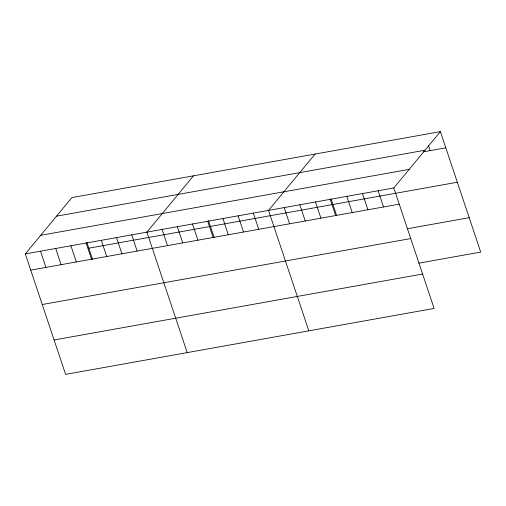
<?xml version="1.0" encoding="UTF-8"?>
<svg xmlns="http://www.w3.org/2000/svg" width="506" height="506" viewBox="0 0 506 506"><rect width="100%" height="100%" fill="white"/><g stroke="black" fill="none" stroke-linecap="round" stroke-linejoin="round"><path stroke-width="0.76" d="M440.397 131.623L393.807 187.96L434.116 308.42L65.603 374.377L25.3 253.917L71.884 197.58L440.397 131.623L480.7 252.083L418.797 263.164M193.494 175.816L146.911 232.146L187.214 352.612M315.099 154.052L268.515 210.382L308.824 330.842M56.514 216.17L425.021 150.212M423.44 151.832L445.818 147.828M40.676 235.322L409.183 169.371M25.3 253.917L393.807 187.96M88.816 248.187L457.329 182.23M30.721 270.115L399.228 204.158M407.286 228.756L469.188 217.681M42.232 304.523L410.739 238.566M54.091 339.969L422.605 274.012M428.43 145.475L430.151 150.63M378.146 190.762L383.567 206.96M362.486 193.564L367.906 209.769M346.825 196.366L352.246 212.571M331.164 199.168L336.585 215.373M330.114 198.921L335.744 215.733M315.504 201.976L320.924 218.175M299.837 204.778L305.257 220.977M284.176 207.58L289.596 223.785M253.316 213.102L258.737 229.307M238.111 215.822L243.538 232.026M222.912 218.548L228.332 234.746M208.51 220.686L214.133 237.497M207.713 221.267L213.134 237.466M192.508 223.987L197.935 240.186M177.309 226.707L182.729 242.912M162.11 229.427L167.53 245.631M131.705 234.866L137.126 251.071M116.506 237.592L121.927 253.791M101.308 240.312L106.728 256.51M86.899 242.456L92.522 259.268M86.102 243.032L91.523 259.23M70.903 245.752L76.324 261.956M55.704 248.471L61.125 264.676M40.499 251.191L45.919 267.396"/></g></svg>
